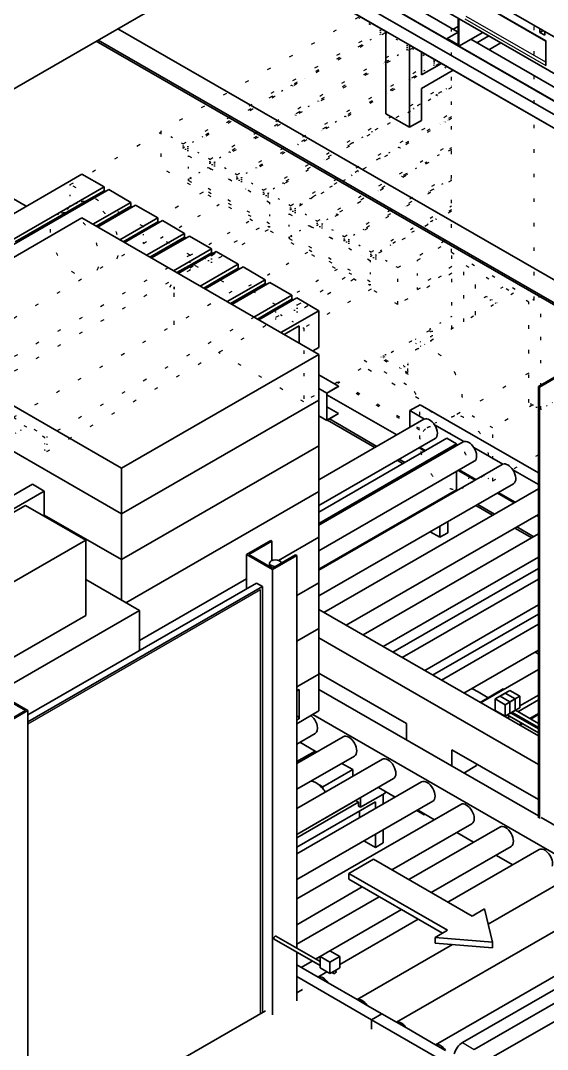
# Model space of a CAD drawing. Header units: millimetres. Extents: x 0 to 84100, y 0 to 59400.
# Drawn here: x 64822 to 66710, y 18860 to 22544 of the extents above; entities that cross this region are included whole.
import ezdxf

# ---------------------------------------------------------------- set-up
doc = ezdxf.new("R2010")
doc.units = ezdxf.units.MM
doc.header["$LTSCALE"] = 100
doc.linetypes.add('DOTTED', pattern=[0.0481, 0.0068, -0.0413])
for name, color, linetype, lineweight in [('Reference (ISO)', 7, 'DOTTED', 25), ('Visible (ISO)', 7, 'Continuous', 35), ('Visible Narrow (ISO)', 7, 'Continuous', 25)]:
    doc.layers.add(name, color=color, linetype=linetype, lineweight=lineweight)

msp = doc.modelspace()

# ---------------------------------------------------------------- linework, layer by layer
at = {"layer": 'Reference (ISO)', "ltscale": 18.265518}
for p, q in [((66365.5, 21714.37), (66365.5, 22719.95)), ((66662.48, 21543.35), (66662.48, 22548.93))]:
    msp.add_line(p, q, dxfattribs=at)
at = {"layer": 'Reference (ISO)', "ltscale": 18.900019}
for p, q in [((66032.1, 22555.07), (65324.99, 22147.87)), ((65404.19, 22102.26), (66111.29, 22509.46)), ((66128.26, 22499.69), (65421.16, 22092.49)), ((65500.35, 22046.89), (66207.46, 22454.08)), ((66224.43, 22444.31), (65517.32, 22037.11)), ((65596.52, 21991.51), (66303.63, 22398.7)), ((66320.6, 22388.93), (65613.49, 21981.73))]:
    msp.add_line(p, q, dxfattribs=at)
at = {"layer": 'Reference (ISO)', "ltscale": 9.167153}
for p, q in [((66032.1, 22555.07), (66111.29, 22509.46)), ((66128.26, 22499.69), (66207.46, 22454.08)), ((66224.43, 22444.31), (66303.63, 22398.7)), ((65404.19, 22102.26), (65324.99, 22147.87)), ((65500.35, 22046.89), (65421.16, 22092.49)), ((65596.52, 21991.51), (65517.32, 22037.11)), ((65692.69, 21936.13), (65613.49, 21981.73)), ((65788.85, 21880.75), (65709.66, 21926.36)), ((65885.02, 21825.37), (65805.82, 21870.98)), ((65981.19, 21769.99), (65901.99, 21815.6)), ((66077.35, 21714.61), (65998.16, 21760.22)), ((66173.52, 21659.23), (66094.32, 21704.84))]:
    msp.add_line(p, q, dxfattribs=at)
at = {"layer": 'Reference (ISO)', "ltscale": 1.391358}
for p, q in [((66111.29, 22509.46), (66111.29, 22495.56)), ((66207.46, 22454.08), (66207.46, 22440.18)), ((66303.63, 22398.7), (66303.63, 22384.8)), ((65404.19, 22088.37), (65404.19, 22102.26)), ((65421.16, 22092.49), (65421.16, 22078.59)), ((65500.35, 22032.99), (65500.35, 22046.89)), ((65517.32, 22037.11), (65517.32, 22023.21)), ((65596.52, 21977.61), (65596.52, 21991.51)), ((65613.49, 21981.73), (65613.49, 21967.84)), ((65692.69, 21922.23), (65692.69, 21936.13)), ((65709.66, 21926.36), (65709.66, 21912.46)), ((65788.85, 21866.85), (65788.85, 21880.75)), ((65805.82, 21870.98), (65805.82, 21857.08)), ((65885.02, 21811.47), (65885.02, 21825.37)), ((65901.99, 21815.6), (65901.99, 21801.7)), ((65981.19, 21756.09), (65981.19, 21769.99)), ((65998.16, 21760.22), (65998.16, 21746.32)), ((66077.35, 21700.72), (66077.35, 21714.61)), ((66094.32, 21704.84), (66094.32, 21690.94))]:
    msp.add_line(p, q, dxfattribs=at)
at = {"layer": 'Reference (ISO)', "ltscale": 8.184948}
for p, q in [((66040.58, 22454.84), (66111.29, 22495.56)), ((66136.75, 22399.46), (66207.46, 22440.18)), ((66232.92, 22344.08), (66303.63, 22384.8)), ((65722.39, 22271.6), (65793.1, 22312.32)), ((65818.55, 22216.22), (65889.26, 22256.94)), ((65914.72, 22160.85), (65985.43, 22201.57)), ((66010.88, 22105.47), (66081.6, 22146.19)), ((65404.19, 22088.37), (65474.9, 22129.09)), ((65500.35, 22032.99), (65571.06, 22073.71)), ((66107.05, 22050.09), (66177.76, 22090.81)), ((66203.22, 21994.71), (66273.93, 22035.43)), ((65596.52, 21977.61), (65667.23, 22018.33)), ((65692.69, 21922.23), (65763.4, 21962.95)), ((64954.6, 21849.28), (65025.31, 21890)), ((65788.85, 21866.85), (65859.56, 21907.57)), ((65885.02, 21811.47), (65955.73, 21852.19)), ((65981.19, 21756.09), (66051.9, 21796.81)), ((66077.35, 21700.72), (66148.06, 21741.43)), ((66403.91, 20869.87), (66474.62, 20910.59))]:
    msp.add_line(p, q, dxfattribs=at)
at = {"layer": 'Reference (ISO)', "ltscale": 0.567462}
for p, q in [((66111.29, 22495.56), (66116.2, 22492.74)), ((66045.49, 22452.02), (66040.58, 22454.84)), ((66207.46, 22440.18), (66212.36, 22437.36)), ((66141.65, 22396.64), (66136.75, 22399.46)), ((66121.13, 22390.47), (66126.04, 22387.65)), ((66303.63, 22384.8), (66308.53, 22381.98)), ((66050.15, 22349.59), (66055.05, 22346.77)), ((66212.08, 22332.08), (66216.98, 22329.26)), ((66214.12, 22333.26), (66219.02, 22330.44)), ((66217.3, 22335.09), (66222.2, 22332.27)), ((66237.82, 22341.26), (66232.92, 22344.08)), ((65793.1, 22312.32), (65798, 22309.5)), ((66135.6, 22282.4), (66130.7, 22285.22)), ((66146.32, 22294.21), (66151.22, 22291.39)), ((66333.99, 22285.88), (66329.08, 22288.71)), ((65727.29, 22268.78), (65722.39, 22271.6)), ((65889.26, 22256.94), (65894.17, 22254.12)), ((66308.24, 22276.7), (66313.15, 22273.88)), ((66310.29, 22277.88), (66315.19, 22275.06)), ((66313.47, 22279.71), (66318.37, 22276.89)), ((65823.46, 22213.4), (65818.55, 22216.22)), ((66231.77, 22227.02), (66226.87, 22229.84)), ((66242.48, 22238.84), (66247.38, 22236.01)), ((65802.94, 22207.23), (65807.84, 22204.41)), ((65985.43, 22201.57), (65990.33, 22198.74)), ((66338.65, 22183.46), (66343.55, 22180.63)), ((65731.95, 22166.35), (65736.85, 22163.53)), ((65903.73, 22148.87), (65898.83, 22151.7)), ((65899.1, 22151.85), (65904, 22149.03)), ((65919.62, 22158.02), (65914.72, 22160.85)), ((66081.6, 22146.19), (66086.5, 22143.36)), ((66327.93, 22171.64), (66323.03, 22174.46)), ((65474.9, 22129.09), (65479.8, 22126.26)), ((65817.4, 22099.16), (65812.5, 22101.98)), ((65828.12, 22110.98), (65833.02, 22108.15)), ((66015.79, 22102.64), (66010.88, 22105.47)), ((65571.06, 22073.71), (65575.97, 22070.88)), ((65999.9, 22093.49), (65994.99, 22096.32)), ((65995.27, 22096.47), (66000.17, 22093.65)), ((66177.76, 22090.81), (66182.67, 22087.99)), ((65913.57, 22043.78), (65908.67, 22046.6)), ((65924.28, 22055.6), (65929.19, 22052.77)), ((66111.95, 22047.27), (66107.05, 22050.09)), ((66273.93, 22035.43), (66278.83, 22032.61)), ((65667.23, 22018.33), (65672.13, 22015.5)), ((66009.74, 21988.4), (66004.83, 21991.23)), ((66020.45, 22000.22), (66025.35, 21997.4)), ((66208.12, 21991.89), (66203.22, 21994.71)), ((65763.4, 21962.95), (65768.3, 21960.13)), ((66192.23, 21982.74), (66187.33, 21985.56)), ((66187.6, 21985.72), (66192.5, 21982.89)), ((66105.9, 21933.02), (66101, 21935.85)), ((66116.62, 21944.84), (66121.52, 21942.02)), ((66288.4, 21927.36), (66283.49, 21930.18)), ((66283.77, 21930.34), (66288.67, 21927.52)), ((66304.29, 21936.51), (66299.38, 21939.33)), ((65859.56, 21907.57), (65864.47, 21904.75)), ((66202.07, 21877.64), (66197.17, 21880.47)), ((66212.78, 21889.46), (66217.69, 21886.64)), ((65955.73, 21852.19), (65960.63, 21849.37)), ((66298.24, 21822.27), (66293.33, 21825.09)), ((66308.95, 21834.08), (66313.85, 21831.26)), ((66051.9, 21796.81), (66056.8, 21793.99)), ((66148.06, 21741.43), (66152.97, 21738.61))]:
    msp.add_line(p, q, dxfattribs=at)
at = {"layer": 'Reference (ISO)', "ltscale": 18.191269}
for p, q in [((66040.58, 22454.84), (65793.1, 22312.32)), ((66136.75, 22399.46), (65889.26, 22256.94)), ((66232.92, 22344.08), (65985.43, 22201.57)), ((66329.08, 22288.71), (66081.6, 22146.19)), ((65722.39, 22271.6), (65474.9, 22129.09)), ((65818.55, 22216.22), (65571.06, 22073.71)), ((65914.72, 22160.85), (65667.23, 22018.33)), ((66010.88, 22105.47), (65763.4, 21962.95)), ((66107.05, 22050.09), (65859.56, 21907.57)), ((66203.22, 21994.71), (65955.73, 21852.19)), ((66299.38, 21939.33), (66051.9, 21796.81))]:
    msp.add_line(p, q, dxfattribs=at)
at = {"layer": 'Reference (ISO)', "ltscale": 0.565271}
for p, q in [((65961.39, 22403.59), (65961.39, 22409.24)), ((66060.38, 22349.84), (66060.38, 22355.49)), ((65643.19, 22220.35), (65643.19, 22226)), ((66350.3, 22190.16), (66350.3, 22184.52)), ((65742.18, 22166.6), (65742.18, 22172.25)), ((66032.1, 22006.93), (66032.1, 22001.28)), ((66281.35, 21812.54), (66281.35, 21818.19))]:
    msp.add_line(p, q, dxfattribs=at)
at = {"layer": 'Reference (ISO)', "ltscale": 5.197405}
msp.add_line((66320.6, 22388.93), (66365.5, 22363.07), dxfattribs=at)
at = {"layer": 'Reference (ISO)', "ltscale": 17.983368}
msp.add_line((65692.69, 21936.13), (66365.5, 22323.57), dxfattribs=at)
at = {"layer": 'Reference (ISO)', "ltscale": 17.529768}
msp.add_line((66365.5, 22304.03), (65709.66, 21926.36), dxfattribs=at)
at = {"layer": 'Reference (ISO)', "ltscale": 4.215199}
msp.add_line((66329.08, 22288.71), (66365.5, 22309.68), dxfattribs=at)
at = {"layer": 'Reference (ISO)', "ltscale": 18.838068}
msp.add_line((65788.85, 21880.75), (66365.5, 22212.82), dxfattribs=at)
at = {"layer": 'Reference (ISO)', "ltscale": 18.283669}
msp.add_line((66365.5, 22193.27), (65805.82, 21870.98), dxfattribs=at)
at = {"layer": 'Reference (ISO)', "ltscale": 18.399168}
msp.add_line((66365.5, 22198.92), (66177.76, 22090.81), dxfattribs=at)
at = {"layer": 'Reference (ISO)', "ltscale": 19.085239}
msp.add_line((65000.43, 21956.83), (65324.99, 22143.73), dxfattribs=at)
at = {"layer": 'Reference (ISO)', "ltscale": 16.735968}
for p, q in [((65324.99, 22147.87), (65324.99, 22016.24)), ((66173.52, 21527.61), (66173.52, 21659.23))]:
    msp.add_line(p, q, dxfattribs=at)
at = {"layer": 'Reference (ISO)', "ltscale": 17.658524}
msp.add_line((65885.02, 21825.37), (66365.5, 22102.06), dxfattribs=at)
at = {"layer": 'Reference (ISO)', "ltscale": 1.964311}
for p, q in [((65421.16, 22078.59), (65404.19, 22088.37)), ((65517.32, 22023.21), (65500.35, 22032.99)), ((65613.49, 21967.84), (65596.52, 21977.61)), ((65709.66, 21912.46), (65692.69, 21922.23)), ((65805.82, 21857.08), (65788.85, 21866.85)), ((65901.99, 21801.7), (65885.02, 21811.47)), ((65998.16, 21746.32), (65981.19, 21756.09)), ((66094.32, 21690.94), (66077.35, 21700.72))]:
    msp.add_line(p, q, dxfattribs=at)
at = {"layer": 'Reference (ISO)', "ltscale": 19.468369}
msp.add_line((66365.5, 22082.51), (65901.99, 21815.6), dxfattribs=at)
at = {"layer": 'Reference (ISO)', "ltscale": 10.599537}
msp.add_line((66365.5, 22088.16), (66273.93, 22035.43), dxfattribs=at)
at = {"layer": 'Reference (ISO)', "ltscale": 8.757901}
for p, q in [((65423.99, 21971.5), (65423.99, 22058.98)), ((65713.9, 21892.03), (65713.9, 21804.55)), ((65784.61, 21763.83), (65784.61, 21851.31)), ((66074.52, 21684.36), (66074.52, 21596.88))]:
    msp.add_line(p, q, dxfattribs=at)
at = {"layer": 'Reference (ISO)', "ltscale": 17.047817}
for p, q in [((65423.99, 22058.98), (65713.9, 21892.03)), ((65423.99, 21971.5), (65713.9, 21804.55)), ((65784.61, 21851.31), (66074.52, 21684.36)), ((65784.61, 21763.83), (66074.52, 21596.88))]:
    msp.add_line(p, q, dxfattribs=at)
at = {"layer": 'Reference (ISO)', "ltscale": 17.820019}
msp.add_line((66173.52, 21527.61), (65324.99, 22016.24), dxfattribs=at)
at = {"layer": 'Reference (ISO)', "ltscale": 7.611994}
for p, q in [((65428.94, 21980.07), (65494.7, 22017.94)), ((65789.56, 21772.4), (65855.32, 21810.27))]:
    msp.add_line(p, q, dxfattribs=at)
at = {"layer": 'Reference (ISO)', "ltscale": 0.031494}
for p, q in [((65494.7, 22018.26), (65494.7, 22017.94)), ((65855.32, 21810.59), (65855.32, 21810.27))]:
    msp.add_line(p, q, dxfattribs=at)
at = {"layer": 'Reference (ISO)', "ltscale": 0.031616}
for p, q in [((65494.7, 22017.94), (65494.97, 22018.1)), ((65510.59, 22009.11), (65510.31, 22008.95)), ((65562.53, 21979.2), (65562.26, 21979.04)), ((65628.75, 21940.74), (65629.03, 21940.9)), ((65936.62, 21763.77), (65936.35, 21763.61)), ((66042.69, 21702.69), (66042.41, 21702.54))]:
    msp.add_line(p, q, dxfattribs=at)
at = {"layer": 'Reference (ISO)', "ltscale": 16.112267}
for p, q in [((65713.9, 21891.71), (65494.7, 22017.94)), ((66074.52, 21684.04), (65855.32, 21810.27))]:
    msp.add_line(p, q, dxfattribs=at)
at = {"layer": 'Reference (ISO)', "ltscale": 18.832294}
msp.add_line((65981.19, 21769.99), (66365.5, 21991.3), dxfattribs=at)
at = {"layer": 'Reference (ISO)', "ltscale": 8.124887}
msp.add_line((65000.43, 21875.67), (65000.43, 21956.83), dxfattribs=at)
at = {"layer": 'Reference (ISO)', "ltscale": 19.23077}
msp.add_line((65262.06, 21806.16), (65000.43, 21956.83), dxfattribs=at)
at = {"layer": 'Reference (ISO)', "ltscale": 16.756756}
for p, q in [((65713.9, 21815.97), (65428.94, 21980.07)), ((66074.52, 21608.3), (65789.56, 21772.4))]:
    msp.add_line(p, q, dxfattribs=at)
at = {"layer": 'Reference (ISO)', "ltscale": 16.655813}
msp.add_line((65860.46, 21907.05), (65973.76, 21972.3), dxfattribs=at)
at = {"layer": 'Reference (ISO)', "ltscale": 0.103537}
msp.add_line((65973.76, 21972.3), (65973.76, 21973.33), dxfattribs=at)
at = {"layer": 'Reference (ISO)', "ltscale": 18.000692}
msp.add_line((66365.5, 21971.76), (65998.16, 21760.22), dxfattribs=at)
at = {"layer": 'Reference (ISO)', "ltscale": 7.652919}
msp.add_line((66299.38, 21939.33), (66365.5, 21977.4), dxfattribs=at)
at = {"layer": 'Reference (ISO)', "ltscale": 20.960495}
msp.add_line((65475.93, 21929.32), (65262.06, 21806.16), dxfattribs=at)
at = {"layer": 'Reference (ISO)', "ltscale": 16.11025}
for p, q in [((65323.25, 21764.82), (65542.43, 21891.03)), ((65850.02, 21713.9), (65630.84, 21587.69))]:
    msp.add_line(p, q, dxfattribs=at)
at = {"layer": 'Reference (ISO)', "ltscale": 16.943867}
msp.add_line((66077.35, 21714.61), (66365.5, 21880.55), dxfattribs=at)
at = {"layer": 'Reference (ISO)', "ltscale": 19.932432}
msp.add_line((66365.5, 21861), (66094.32, 21704.84), dxfattribs=at)
at = {"layer": 'Reference (ISO)', "ltscale": 15.982328}
msp.add_line((66365.5, 21866.65), (66148.06, 21741.43), dxfattribs=at)
at = {"layer": 'Reference (ISO)', "ltscale": 18.480019}
msp.add_line((67228.17, 21869.1), (66662.48, 21543.35), dxfattribs=at)
at = {"layer": 'Reference (ISO)', "ltscale": 16.112265}
for p, q in [((65429.29, 21703.72), (65648.49, 21829.95)), ((65956.08, 21652.82), (65736.88, 21526.59))]:
    msp.add_line(p, q, dxfattribs=at)
at = {"layer": 'Reference (ISO)', "ltscale": 18.981968}
for p, q in [((65429.29, 21658.76), (65687.53, 21807.47)), ((65736.88, 21481.63), (65995.13, 21630.34))]:
    msp.add_line(p, q, dxfattribs=at)
at = {"layer": 'Reference (ISO)', "ltscale": 18.551096}
for p, q in [((64488.84, 21300.63), (65309.08, 21772.98)), ((65429.29, 21703.75), (64609.05, 21231.41)), ((65429.29, 21650.61), (64609.05, 21178.27)), ((64796.43, 21123.5), (65616.67, 21595.85)), ((65736.88, 21526.62), (64916.64, 21054.28)), ((64916.64, 21001.14), (65736.88, 21473.48))]:
    msp.add_line(p, q, dxfattribs=at)
at = {"layer": 'Reference (ISO)', "ltscale": 6.033561}
msp.add_line((65262.06, 21745.9), (65262.06, 21806.16), dxfattribs=at)
at = {"layer": 'Reference (ISO)', "ltscale": 17.67152}
for p, q in [((65429.29, 21703.75), (65309.08, 21772.98)), ((65736.88, 21526.62), (65616.67, 21595.85)), ((64796.43, 21123.5), (64916.64, 21054.28))]:
    msp.add_line(p, q, dxfattribs=at)
at = {"layer": 'Reference (ISO)', "ltscale": 19.891123}
for p, q in [((65708.97, 21795.13), (65506.01, 21678.25)), ((66016.56, 21618), (65813.6, 21501.12))]:
    msp.add_line(p, q, dxfattribs=at)
at = {"layer": 'Reference (ISO)', "ltscale": 18.814968}
msp.add_line((66173.52, 21659.23), (66365.5, 21769.79), dxfattribs=at)
at = {"layer": 'Reference (ISO)', "ltscale": 17.827442}
msp.add_line((66244.23, 21686.06), (66365.5, 21755.89), dxfattribs=at)
at = {"layer": 'Reference (ISO)', "ltscale": 5.320181}
for p, q in [((65429.29, 21650.61), (65429.29, 21703.75)), ((65736.88, 21473.48), (65736.88, 21526.62)), ((64916.64, 21054.28), (64916.64, 21001.14))]:
    msp.add_line(p, q, dxfattribs=at)
at = {"layer": 'Reference (ISO)', "ltscale": 2.471717}
msp.add_line((65506.01, 21702.94), (65506.01, 21678.25), dxfattribs=at)
at = {"layer": 'Reference (ISO)', "ltscale": 17.463617}
msp.add_line((66365.5, 21714.37), (66662.48, 21543.35), dxfattribs=at)
at = {"layer": 'Reference (ISO)', "ltscale": 17.349728}
msp.add_line((66367.27, 21440.45), (66367.27, 21713.35), dxfattribs=at)
at = {"layer": 'Reference (ISO)', "ltscale": 21.803339}
msp.add_line((65445.68, 21668.2), (65594, 21582.79), dxfattribs=at)
at = {"layer": 'Reference (ISO)', "ltscale": 2.481295}
msp.add_line((65506.01, 21678.25), (65484.57, 21690.59), dxfattribs=at)
at = {"layer": 'Reference (ISO)', "ltscale": 10.558611}
msp.add_line((66244.23, 21580.59), (66244.23, 21686.06), dxfattribs=at)
at = {"layer": 'Reference (ISO)', "ltscale": 18.087318}
for p, q in [((66367.27, 21662.87), (66244.23, 21592.02)), ((66244.23, 21580.59), (66367.27, 21651.44))]:
    msp.add_line(p, q, dxfattribs=at)
at = {"layer": 'Reference (ISO)', "ltscale": 17.415047}
msp.add_line((66409.69, 21464.88), (66409.69, 21670.33), dxfattribs=at)
at = {"layer": 'Reference (ISO)', "ltscale": 17.151768}
msp.add_line((66643.04, 21535.95), (66409.69, 21670.33), dxfattribs=at)
at = {"layer": 'Reference (ISO)', "ltscale": 18.988218}
msp.add_line((66367.27, 21639.18), (66173.52, 21527.61), dxfattribs=at)
at = {"layer": 'Reference (ISO)', "ltscale": 19.909637}
msp.add_line((66452.12, 21489.31), (66452.12, 21645.9), dxfattribs=at)
at = {"layer": 'Reference (ISO)', "ltscale": 3.362007}
msp.add_line((65372.01, 21584.18), (65342.97, 21600.9), dxfattribs=at)
at = {"layer": 'Reference (ISO)', "ltscale": 2.82449}
msp.add_line((65372.01, 21589.53), (65347.61, 21603.58), dxfattribs=at)
at = {"layer": 'Reference (ISO)', "ltscale": 20.683691}
msp.add_line((65372.01, 21454.96), (65372.01, 21617.63), dxfattribs=at)
at = {"layer": 'Reference (ISO)', "ltscale": 14.321682}
msp.add_line((66549.54, 21589.79), (66452.12, 21533.69), dxfattribs=at)
at = {"layer": 'Reference (ISO)', "ltscale": 17.77697}
msp.add_line((66078.43, 21582.37), (65836.58, 21443.09), dxfattribs=at)
at = {"layer": 'Reference (ISO)', "ltscale": 17.162573}
msp.add_line((66588.08, 21567.6), (66237.84, 21365.91), dxfattribs=at)
at = {"layer": 'Reference (ISO)', "ltscale": 4.460611}
for p, q in [((66524.77, 21531.15), (66486.23, 21553.34)), ((66490.87, 21556.01), (66529.41, 21533.82))]:
    msp.add_line(p, q, dxfattribs=at)
at = {"layer": 'Reference (ISO)', "ltscale": 17.155779}
msp.add_line((66685.46, 21151.8), (66685.46, 21556.58), dxfattribs=at)
at = {"layer": 'Reference (ISO)', "ltscale": 2.481288}
msp.add_line((65813.6, 21501.12), (65792.17, 21513.46), dxfattribs=at)
at = {"layer": 'Reference (ISO)', "ltscale": 2.47171}
msp.add_line((65813.6, 21525.81), (65813.6, 21501.12), dxfattribs=at)
at = {"layer": 'Reference (ISO)', "ltscale": 18.295218}
msp.add_line((66643.04, 21176.23), (66643.04, 21535.95), dxfattribs=at)
at = {"layer": 'Reference (ISO)', "ltscale": 9.643181}
msp.add_line((65753.27, 21491.07), (65836.58, 21443.09), dxfattribs=at)
at = {"layer": 'Reference (ISO)', "ltscale": 9.453629}
msp.add_line((66367.27, 21484.83), (66285.6, 21437.8), dxfattribs=at)
at = {"layer": 'Reference (ISO)', "ltscale": 16.774948}
msp.add_line((65836.58, 21443.09), (65836.58, 21179.23), dxfattribs=at)
at = {"layer": 'Reference (ISO)', "ltscale": 0.359212}
msp.add_line((66293.08, 21438.53), (66289.98, 21440.32), dxfattribs=at)
at = {"layer": 'Reference (ISO)', "ltscale": 15.246016}
msp.add_line((66285.6, 21432.89), (66130.03, 21343.31), dxfattribs=at)
at = {"layer": 'Reference (ISO)', "ltscale": 3.967605}
for p, q in [((66235.88, 21404.27), (66270.16, 21384.53)), ((66257.41, 21377.18), (66223.13, 21396.92))]:
    msp.add_line(p, q, dxfattribs=at)
at = {"layer": 'Reference (ISO)', "ltscale": 0.739409}
msp.add_line((66291.96, 21429.2), (66285.57, 21432.88), dxfattribs=at)
at = {"layer": 'Reference (ISO)', "ltscale": 3.215635}
msp.add_line((66291.96, 21397.08), (66291.96, 21429.2), dxfattribs=at)
at = {"layer": 'Reference (ISO)', "ltscale": 3.215636}
msp.add_line((66296.2, 21431.64), (66296.2, 21399.52), dxfattribs=at)
at = {"layer": 'Reference (ISO)', "ltscale": 17.954945}
msp.add_line((65836.58, 21179.23), (65531.24, 21355.06), dxfattribs=at)
at = {"layer": 'Reference (ISO)', "ltscale": 17.062267}
msp.add_line((66052.78, 21328.26), (66226.88, 21228), dxfattribs=at)
at = {"layer": 'Reference (ISO)', "ltscale": 18.317841}
msp.add_line((66211.68, 21276.25), (66087.08, 21348.01), dxfattribs=at)
at = {"layer": 'Reference (ISO)', "ltscale": 17.025127}
msp.add_line((66210.75, 21282.09), (66094.94, 21348.78), dxfattribs=at)
at = {"layer": 'Reference (ISO)', "ltscale": 1.974766}
msp.add_line((66130.03, 21348.22), (66112.97, 21338.39), dxfattribs=at)
at = {"layer": 'Reference (ISO)', "ltscale": 0.005575}
msp.add_line((66123.67, 21332.29), (66123.67, 21332.23), dxfattribs=at)
at = {"layer": 'Reference (ISO)', "ltscale": 20.097019}
msp.add_line((66041.64, 21297.32), (65836.58, 21179.23), dxfattribs=at)
at = {"layer": 'Reference (ISO)', "ltscale": 20.27623}
msp.add_line((66248.53, 21189.83), (66041.64, 21308.97), dxfattribs=at)
at = {"layer": 'Reference (ISO)', "ltscale": 3.522446}
msp.add_line((66179.7, 21299.97), (66210.13, 21317.49), dxfattribs=at)
at = {"layer": 'Reference (ISO)', "ltscale": 2.967575}
msp.add_line((66209.59, 21312.28), (66183.96, 21297.51), dxfattribs=at)
at = {"layer": 'Reference (ISO)', "ltscale": 18.484219}
msp.add_line((66513.64, 20895.76), (67205.19, 21293.99), dxfattribs=at)
at = {"layer": 'Reference (ISO)', "ltscale": 19.696518}
msp.add_line((66643.04, 21281.92), (66375.07, 21127.6), dxfattribs=at)
at = {"layer": 'Reference (ISO)', "ltscale": 17.412048}
msp.add_line((66252.01, 21077.42), (65955.9, 21247.94), dxfattribs=at)
at = {"layer": 'Reference (ISO)', "ltscale": 17.13899}
msp.add_line((66252.01, 21082.77), (65960.54, 21250.61), dxfattribs=at)
at = {"layer": 'Reference (ISO)', "ltscale": 17.617849}
msp.add_line((66252.01, 21046.42), (66252.01, 21184.98), dxfattribs=at)
at = {"layer": 'Reference (ISO)', "ltscale": 15.568518}
msp.add_line((66513.64, 21085.43), (66407.74, 21146.41), dxfattribs=at)
at = {"layer": 'Reference (ISO)', "ltscale": 21.101871}
msp.add_line((66657.18, 21168.09), (66513.64, 21085.43), dxfattribs=at)
at = {"layer": 'Reference (ISO)', "ltscale": 1.636909}
msp.add_line((66657.18, 21168.09), (66643.04, 21176.23), dxfattribs=at)
at = {"layer": 'Reference (ISO)', "ltscale": 3.273919}
msp.add_line((66657.18, 21168.09), (66685.46, 21151.8), dxfattribs=at)
at = {"layer": 'Reference (ISO)', "ltscale": 4.910929}
msp.add_line((66685.46, 21151.8), (66727.89, 21176.23), dxfattribs=at)
at = {"layer": 'Reference (ISO)', "ltscale": 15.592516}
msp.add_line((64909.57, 21050.17), (64803.5, 21111.25), dxfattribs=at)
at = {"layer": 'Reference (ISO)', "ltscale": 7.102978}
msp.add_line((66279.15, 21086.52), (66340.51, 21121.86), dxfattribs=at)
at = {"layer": 'Reference (ISO)', "ltscale": 4.519118}
msp.add_line((64803.5, 21066.29), (64842.54, 21088.77), dxfattribs=at)
at = {"layer": 'Reference (ISO)', "ltscale": 16.077616}
msp.add_line((66513.64, 20895.76), (66513.64, 21085.43), dxfattribs=at)
at = {"layer": 'Reference (ISO)', "ltscale": 4.501674}
msp.add_line((64909.57, 21005.21), (64909.57, 21050.17), dxfattribs=at)
at = {"layer": 'Reference (ISO)', "ltscale": 0.267929}
msp.add_line((66252.01, 21046.42), (66254.32, 21045.09), dxfattribs=at)
at = {"layer": 'Reference (ISO)', "ltscale": 0.818406}
msp.add_line((64916.64, 21001.14), (64909.57, 21005.21), dxfattribs=at)
at = {"layer": 'Reference (ISO)', "ltscale": 3.823144}
msp.add_line((66480.61, 20914.78), (66513.64, 20895.76), dxfattribs=at)
at = {"layer": 'Reference (ISO)', "ltscale": 0.746038}
msp.add_ellipse((65857.87, 22225.19), major_axis=(-62.38, 108.32), ratio=0.5780931, start_param=5.6799047, end_param=5.7528317, dxfattribs=at)
at = {"layer": 'Reference (ISO)', "ltscale": 0.899893}
for centre in [(65428.94, 21974.35), (65789.56, 21766.68)]:
    msp.add_ellipse(centre, major_axis=(3.49, 6.07), ratio=0.5780931, start_param=0.7834645, end_param=2.3542608, dxfattribs=at)
at = {"layer": 'Reference (ISO)', "ltscale": 18.229351}
for centre, end_param in [((65087.69, 21781.68), 3.1415927), ((65016.98, 21740.96), 5.9474545)]:
    msp.add_ellipse(centre, major_axis=(62.38, -108.32), ratio=0.5780931, start_param=0.3357308, end_param=end_param, dxfattribs=at)
at = {"layer": 'Reference (ISO)', "ltscale": 1.928456}
msp.add_ellipse((66285.6, 21425.54), major_axis=(7.49, 13), ratio=0.5780931, start_param=5.4958535, end_param=7.0666498, dxfattribs=at)
at = {"layer": 'Reference (ISO)', "ltscale": 1.157034}
for centre, major_axis, start_param, end_param in [((66285.6, 21425.54), (4.49, 7.8), 5.4958534, 7.0666498), ((66130.03, 21335.95), (-4.49, -7.8), 3.9250571, 5.4958533)]:
    msp.add_ellipse(centre, major_axis=major_axis, ratio=0.5780931, start_param=start_param, end_param=end_param, dxfattribs=at)
at = {"layer": 'Reference (ISO)', "ltscale": 17.961288}
msp.add_ellipse((66306.46, 21246.76), major_axis=(-68.62, 119.16), ratio=0.5780931, dxfattribs=at)
at = {"layer": 'Reference (ISO)', "ltscale": 1.507821}
msp.add_ellipse((66130.03, 21335.95), major_axis=(7.49, 13), ratio=0.5780931, start_param=0.7834645, end_param=2.0116564, dxfattribs=at)
at = {"layer": 'Reference (ISO)', "ltscale": 18.142715}
msp.add_ellipse((66341.53, 20978.2), major_axis=(-62.38, 108.32), ratio=0.5780931, dxfattribs=at)
at = {"layer": 'Reference (ISO)', "ltscale": 17.508347}
msp.add_ellipse((66412.24, 21018.92), major_axis=(62.38, -108.32), ratio=0.5780931, start_param=0, end_param=2.6948847, dxfattribs=at)
at = {"layer": 'Visible (ISO)'}
for p, q in [((62425.85, 20933.81), (68506.97, 24435.69)), ((67275.9, 21894.38), (65684.91, 22810.57)), ((65726.95, 22834.79), (67234.18, 21966.83)), ((67234.18, 21967.65), (65727.66, 22835.19)), ((66131.09, 22504.77), (65642.48, 22786.14)), ((67234.18, 21870.36), (65643.19, 22786.55)), ((66389.88, 22502.71), (66039.17, 22704.67)), ((67163.47, 22238.1), (66314.94, 22726.73)), ((66413.94, 22637.84), (66703.85, 22470.89)), ((66314.94, 22595.11), (67163.47, 22106.47)), ((66703.85, 22470.57), (66484.65, 22596.81)), ((66389.89, 22548.67), (66389.89, 22457.11)), ((66392.72, 22452.21), (66392.72, 22550.32)), ((67808.35, 20995.87), (65170.98, 22514.62)), ((66372.28, 22512.85), (66389.89, 22522.99)), ((66586.49, 22538.48), (66586.21, 22538.32)), ((66628.8, 22513.79), (66629.08, 22513.95)), ((66682.64, 22501.09), (66682.64, 22514.99)), ((66694.7, 22508.04), (66682.64, 22501.09)), ((65093.17, 22469.82), (67808.35, 20906.25)), ((65100.27, 22473.91), (67808.35, 20914.43)), ((66131.09, 22504.77), (66131.09, 22210.45)), ((66350.3, 22479.91), (66389.89, 22502.71)), ((66389.89, 22457.11), (66350.3, 22479.91)), ((66350.3, 22476.64), (66350.3, 22479.91)), ((66350.3, 22476.64), (66392.72, 22452.21)), ((66392.72, 22452.21), (66477.9, 22501.26)), ((67085.69, 22102.02), (66435.15, 22476.64)), ((66499.88, 22488.61), (66457.13, 22463.98)), ((66699.61, 22491.32), (66682.64, 22501.09)), ((66699.61, 22505.22), (66699.61, 22491.32)), ((66703.85, 22470.89), (66703.85, 22383.41)), ((66215.95, 22455.9), (66215.95, 22161.59)), ((67078.62, 21959.12), (66215.95, 22455.9)), ((66499.72, 22439.46), (66542.48, 22464.08)), ((66258.37, 22431.47), (66258.37, 22349.53)), ((66329.52, 22390.5), (66258.37, 22349.53)), ((66258.37, 22300.47), (66372.11, 22365.97)), ((66258.37, 22300.47), (66258.37, 22186.02)), ((66215.95, 22161.59), (66131.09, 22210.45)), ((66258.37, 22186.02), (66215.95, 22161.59)), ((65042.15, 21993.78), (64335.04, 21586.58)), ((65042.15, 21993.78), (65121.34, 21948.17)), ((64414.24, 21540.98), (65121.34, 21948.17)), ((65138.32, 21938.4), (64431.21, 21531.21)), ((64723.95, 21947.29), (64842.68, 21878.91)), ((65121.34, 21934.28), (65050.63, 21893.56)), ((65121.34, 21948.17), (65121.34, 21934.28)), ((65121.34, 21934.28), (65126.25, 21931.45)), ((65138.32, 21938.4), (65217.51, 21892.8)), ((65050.63, 21893.56), (64803.15, 21751.04)), ((65055.54, 21890.73), (65050.63, 21893.56)), ((65081.39, 21814.41), (65217.51, 21892.8)), ((65234.48, 21883.02), (65098.36, 21804.64)), ((65217.51, 21892.8), (65217.51, 21878.9)), ((65234.48, 21883.02), (65313.68, 21837.42)), ((64971.44, 21842.3), (64971.44, 21847.95)), ((65217.51, 21878.9), (65146.8, 21838.18)), ((65217.51, 21878.9), (65222.41, 21876.07)), ((64335.04, 21429.81), (65042.15, 21837)), ((64933.95, 21826.36), (64938.85, 21823.54)), ((65042.15, 21837), (65890.68, 21348.37)), ((65146.8, 21838.18), (65093.46, 21807.46)), ((65131.18, 21829.18), (65136.09, 21826.36)), ((65151.7, 21835.35), (65146.8, 21838.18)), ((65177.56, 21759.03), (65313.68, 21837.42)), ((65330.65, 21827.64), (65194.53, 21749.26)), ((65313.68, 21823.52), (65242.97, 21782.8)), ((65313.68, 21837.42), (65313.68, 21823.52)), ((65313.68, 21823.52), (65318.58, 21820.7)), ((65330.65, 21827.64), (65409.84, 21782.04)), ((64848.93, 21777.4), (64853.83, 21774.58)), ((64896.42, 21799.1), (64891.52, 21801.93)), ((65242.97, 21782.8), (65189.62, 21752.08)), ((65224.17, 21771.98), (65229.07, 21769.15)), ((65227.35, 21773.81), (65232.25, 21770.98)), ((65247.87, 21779.98), (65242.97, 21782.8)), ((65273.72, 21703.65), (65409.84, 21782.04)), ((65426.81, 21772.27), (65290.69, 21693.88)), ((65409.84, 21782.04), (65409.84, 21768.14)), ((65426.81, 21772.27), (65506.01, 21726.66)), ((65409.84, 21768.14), (65339.13, 21727.42)), ((65409.84, 21768.14), (65414.75, 21765.32)), ((65339.13, 21727.42), (65285.79, 21696.7)), ((65320.34, 21716.6), (65325.24, 21713.77)), ((65323.52, 21718.43), (65328.42, 21715.6)), ((65344.04, 21724.6), (65339.13, 21727.42)), ((65369.89, 21648.27), (65506.01, 21726.66)), ((65522.98, 21716.89), (65386.86, 21638.5)), ((65506.01, 21712.76), (65435.3, 21672.04)), ((65506.01, 21726.66), (65506.01, 21712.76)), ((65506.01, 21712.76), (65510.91, 21709.94)), ((65522.98, 21716.89), (65602.18, 21671.28)), ((65435.3, 21672.04), (65381.96, 21641.32)), ((65440.2, 21669.22), (65435.3, 21672.04)), ((65466.05, 21592.89), (65602.18, 21671.28)), ((65619.15, 21661.51), (65483.03, 21583.12)), ((65602.18, 21671.28), (65602.18, 21657.38)), ((65619.15, 21661.51), (65698.34, 21615.9)), ((65602.18, 21657.38), (65531.47, 21616.66)), ((65602.18, 21657.38), (65607.08, 21654.56)), ((65531.47, 21616.66), (65478.12, 21585.94)), ((65512.67, 21605.84), (65517.57, 21603.02)), ((65515.85, 21607.67), (65520.75, 21604.85)), ((65536.37, 21613.84), (65531.47, 21616.66)), ((65562.22, 21537.51), (65698.34, 21615.9)), ((65715.31, 21606.13), (65579.19, 21527.74)), ((65698.34, 21602), (65627.63, 21561.28)), ((65698.34, 21615.9), (65698.34, 21602)), ((65698.34, 21602), (65703.25, 21599.18)), ((65715.31, 21606.13), (65794.51, 21560.52)), ((65627.63, 21561.28), (65574.29, 21530.57)), ((65608.84, 21550.46), (65613.74, 21547.64)), ((65612.02, 21552.29), (65616.92, 21549.47)), ((65632.54, 21558.46), (65627.63, 21561.28)), ((65658.39, 21482.14), (65794.51, 21560.52)), ((65811.48, 21550.75), (65675.36, 21472.36)), ((65794.51, 21560.52), (65794.51, 21546.63)), ((65811.48, 21550.75), (65890.68, 21505.15)), ((65794.51, 21546.63), (65723.8, 21505.91)), ((65794.51, 21546.63), (65799.41, 21543.8)), ((65723.8, 21505.91), (65670.46, 21475.19)), ((65705, 21495.08), (65709.91, 21492.26)), ((65708.18, 21496.91), (65713.09, 21494.09)), ((65728.7, 21503.08), (65723.8, 21505.91)), ((65754.55, 21426.76), (65890.68, 21505.15)), ((65890.68, 21505.15), (65890.68, 21373.52)), ((65766.62, 21419.81), (65819.97, 21450.53)), ((65819.97, 21450.53), (65819.97, 21389.09)), ((65183.57, 20941.17), (64335.04, 21429.81)), ((65890.68, 21373.52), (65868.84, 21360.94)), ((65890.68, 21348.37), (65183.57, 20941.17)), ((65890.68, 21184.86), (65890.68, 21348.37)), ((65183.57, 20777.66), (64335.04, 21266.3)), ((65183.57, 20777.65), (64335.04, 21266.29)), ((65890.68, 21275.41), (65961.39, 21234.69)), ((66763.25, 21283.92), (66676.98, 21234.24)), ((66681.22, 21231.8), (66763.25, 21279.03)), ((65918.96, 21210.26), (65890.68, 21226.55)), ((65961.39, 21234.69), (65918.96, 21210.26)), ((65919.67, 21209.85), (65961.39, 21233.88)), ((65961.39, 21233.88), (65961.39, 21234.69)), ((66676.98, 19689.07), (66676.98, 21234.24)), ((66676.98, 21234.24), (66681.22, 21231.8)), ((66681.22, 19686.63), (66681.22, 21231.8)), ((65890.68, 21184.86), (65183.57, 20777.66)), ((65890.68, 21184.85), (65183.57, 20777.65)), ((65890.67, 21184.86), (65890.68, 21184.85)), ((65890.68, 21021.34), (65890.68, 21184.85)), ((65918.96, 21210.26), (65918.96, 21112.16)), ((65919.67, 21113.38), (65919.67, 21209.85)), ((66169.55, 21060.05), (65919.67, 21203.94)), ((65919.67, 21161.43), (65961.39, 21137.41)), ((66253.78, 21168.56), (66217.01, 21147.39)), ((66217.01, 21147.39), (66217.01, 21087.38)), ((66217.01, 21147.39), (66269.31, 21117.27)), ((66676.98, 20924.86), (66253.78, 21168.56)), ((65918.96, 21112.16), (65890.68, 21128.44)), ((65890.68, 20899.46), (66267.23, 21116.29)), ((65918.96, 21112.16), (65961.39, 21136.59)), ((65961.39, 21137.41), (65919.67, 21113.38)), ((65921.2, 21113.45), (66091.74, 21015.24)), ((65928.3, 21117.53), (66098.84, 21019.33)), ((65961.39, 21136.59), (65961.39, 21137.41)), ((66305.06, 21096.68), (66409.67, 21036.44)), ((65890.68, 20784.32), (66348.88, 21048.18)), ((65890.68, 20807.14), (66307.15, 21046.97)), ((65890.68, 20737.8), (66407.59, 21035.47)), ((66348.88, 21048.18), (66384.24, 21027.82)), ((65890.68, 21021.34), (65183.57, 20614.15)), ((65890.68, 21021.33), (65183.57, 20614.14)), ((65890.67, 21021.34), (65890.68, 21021.33)), ((66384.24, 21027.82), (65890.68, 20743.6)), ((65890.68, 21021.34), (65890.68, 21021.33)), ((65890.68, 20857.82), (65890.68, 21021.33)), ((66267.92, 21003.4), (66249.7, 21013.89)), ((66252.73, 21015.63), (66272.54, 21004.22)), ((66267.92, 21006.88), (66267.92, 21001.56)), ((66384.24, 21027.82), (66384.24, 21022.02)), ((66445.42, 21015.85), (66550.03, 20955.61)), ((65890.68, 20645.48), (66447.51, 20966.14)), ((66171.9, 20969.08), (66191.71, 20957.67)), ((66178.99, 20973.17), (66198.81, 20961.76)), ((65183.57, 20777.66), (65183.57, 20941.17)), ((65890.68, 20576.14), (66547.95, 20954.64)), ((66384.24, 20929.7), (66384.24, 20864.31)), ((66450.27, 20898.39), (66390.07, 20933.06)), ((66393.09, 20934.8), (66453.3, 20900.13)), ((66585.78, 20935.03), (66676.98, 20882.51)), ((64387.37, 20608.71), (64864.66, 20883.57)), ((64907.09, 20859.14), (64429.79, 20584.28)), ((64864.66, 20883.57), (64907.09, 20859.14)), ((64907.09, 20769.51), (64907.09, 20859.14)), ((65890.68, 20857.82), (65199.32, 20459.7)), ((65890.68, 20857.82), (65199.33, 20459.7)), ((65890.67, 20857.82), (65890.68, 20857.82)), ((65890.68, 20483.83), (66587.87, 20885.31)), ((65890.68, 20580.09), (66384.24, 20864.31)), ((65890.68, 20694.31), (65890.68, 20857.82)), ((65908.89, 20424.97), (66676.98, 20867.29)), ((66369.03, 20855.56), (66372.46, 20853.58)), ((66376.13, 20859.65), (66379.56, 20857.67)), ((66590.63, 20817.56), (66530.43, 20852.23)), ((66533.45, 20853.97), (66593.66, 20819.3)), ((66324.49, 20825.96), (66324.49, 20829.91)), ((66352.77, 20846.19), (66352.77, 20842.24)), ((64496.97, 20610.7), (64839.92, 20808.19)), ((64839.92, 20808.19), (65055.58, 20684)), ((65183.57, 20614.15), (65183.57, 20777.65)), ((65989.05, 20378.82), (66676.98, 20774.97)), ((66267.92, 20797.33), (66267.92, 20793.38)), ((66452.62, 20807.42), (66512.82, 20772.75)), ((66459.72, 20811.51), (66519.92, 20776.84)), ((65183.57, 20614.15), (64907.09, 20773.36)), ((65183.57, 20614.14), (64907.09, 20773.35)), ((66352.77, 20749.93), (66352.77, 20710.14)), ((66676.98, 20767.84), (66670.79, 20771.4)), ((66673.81, 20773.15), (66676.98, 20771.32)), ((66049.25, 20344.15), (66676.98, 20705.63)), ((66324.49, 20693.85), (66289.94, 20713.75)), ((66324.49, 20693.85), (66324.49, 20733.64)), ((66352.77, 20710.14), (66324.49, 20693.85)), ((66592.98, 20726.6), (66653.18, 20691.93)), ((66600.08, 20730.68), (66660.28, 20696.01)), ((64712.64, 20486.51), (65055.58, 20684)), ((65055.58, 20684), (65055.58, 20414.21)), ((65631.88, 20632.4), (65718.14, 20682.08)), ((65722.39, 20679.64), (65640.36, 20632.4)), ((65718.14, 20682.08), (65722.39, 20679.64)), ((65722.39, 20610.77), (65722.39, 20679.64)), ((65890.68, 20694.31), (65746.53, 20611.3)), ((65890.68, 20694.3), (65746.54, 20611.3)), ((65890.67, 20694.3), (65890.68, 20694.3)), ((65890.68, 20530.79), (65890.68, 20694.3)), ((65631.88, 20509.11), (65631.88, 20632.4)), ((65725.21, 20578.65), (65631.88, 20632.4)), ((65640.36, 20632.4), (65725.21, 20583.54)), ((65725.21, 20583.54), (65807.24, 20630.77)), ((65811.48, 20628.33), (65725.21, 20578.65)), ((65807.24, 20630.77), (65811.48, 20628.33)), ((65811.48, 19222.55), (65811.48, 20628.33)), ((65183.57, 20468.77), (65183.57, 20614.14)), ((65711.82, 20591.25), (65714.11, 20592.57)), ((65714.11, 20601.15), (65714.11, 20589.93)), ((66120.94, 20302.87), (66676.98, 20623.07)), ((65725.21, 18984.44), (65725.21, 20578.65)), ((66676.98, 20582.35), (66156.29, 20282.51)), ((64848.4, 20057.94), (65667.94, 20529.88)), ((65689.15, 20517.67), (64848.4, 20033.51)), ((65055.58, 20542.47), (65248.27, 20431.51)), ((65631.88, 20545.27), (65248.27, 20324.37)), ((65631.88, 20545.26), (65248.27, 20324.36)), ((65689.15, 20517.67), (65667.94, 20529.88)), ((65689.15, 18992.58), (65689.15, 20517.67)), ((65890.68, 20530.79), (65811.48, 20485.18)), ((65890.68, 20530.78), (65811.48, 20485.17)), ((65890.67, 20530.79), (65890.68, 20530.78)), ((65890.68, 20367.27), (65890.68, 20530.78)), ((66189.61, 20263.32), (66676.98, 20543.97)), ((66269.77, 20217.16), (66676.98, 20451.66)), ((64682.58, 20105.76), (65248.27, 20431.51)), ((65055.58, 20414.21), (64712.64, 20216.72)), ((65248.27, 20431.51), (65248.27, 20288.21)), ((65890.68, 20435.46), (66676.98, 19982.66)), ((66298.26, 20200.75), (66676.98, 20418.84)), ((66329.98, 20182.49), (66676.98, 20382.32)), ((65890.68, 20367.27), (65811.48, 20321.66)), ((65890.68, 20367.26), (65811.48, 20321.66)), ((65890.67, 20367.27), (65890.68, 20367.26)), ((65890.68, 20203.75), (65890.68, 20367.26)), ((66676.98, 19880.86), (65890.68, 20333.66)), ((66410.13, 20136.33), (66676.98, 20290)), ((65890.68, 20203.75), (65811.48, 20158.15)), ((65890.68, 20207.76), (66204.63, 20026.97)), ((65890.68, 20203.75), (65890.68, 20072.13)), ((66470.34, 20101.66), (66676.98, 20220.66)), ((65811.48, 20144.25), (65819.97, 20149.14)), ((65819.97, 20149.14), (65819.97, 20043.67)), ((65890.68, 20148.8), (66676.98, 19696)), ((66443.92, 20149.87), (66438.78, 20152.83)), ((66460.89, 20140.09), (66443.92, 20149.87)), ((66551.47, 20150.71), (66468.31, 20102.83)), ((66553.49, 20149.55), (66551.47, 20150.71)), ((64755.06, 20127.48), (64848.4, 20073.73)), ((64839.92, 20073.73), (64755.06, 20122.59)), ((66496.96, 20119.32), (66460.89, 20140.09)), ((66558.19, 20135.25), (66522.83, 20114.9)), ((66522.83, 20114.9), (66558.19, 20094.54)), ((66522.83, 20114.9), (66522.83, 20074.02)), ((66539.8, 20124.67), (66575.16, 20145.03)), ((66539.8, 20124.67), (66575.16, 20104.31)), ((66558.19, 20135.25), (66593.54, 20114.9)), ((66558.19, 20094.54), (66593.54, 20114.9)), ((66575.16, 20145.03), (66610.51, 20124.67)), ((66610.51, 20124.67), (66575.16, 20104.31)), ((66593.54, 20114.9), (66593.54, 20074.02)), ((66610.51, 20090.07), (66676.98, 20128.34)), ((66610.51, 20083.79), (66610.51, 20124.67)), ((66558.19, 20053.66), (66558.19, 20094.54)), ((66575.16, 20104.31), (66575.16, 20063.43)), ((66592.83, 20073.61), (66610.51, 20083.79)), ((66676.98, 20111.67), (66603.62, 20069.42)), ((64757.89, 20026.5), (64839.92, 20073.73)), ((64848.4, 20073.73), (64762.13, 20024.05)), ((64848.4, 18747.76), (64848.4, 20073.73)), ((65890.68, 20072.13), (65811.48, 20026.52)), ((65815.02, 20052.25), (65811.48, 20054.28)), ((66910.32, 19459.82), (65868.86, 20059.56)), ((66522.83, 20074.02), (66558.19, 20053.66)), ((66550.49, 20055.5), (66552.74, 20056.8)), ((66575.86, 20063.84), (66558.19, 20053.66)), ((66574.62, 20052.72), (66564.97, 20047.16)), ((66676.98, 19993.78), (66565.59, 20057.92)), ((66575.16, 20063.43), (66592.83, 20073.61)), ((66593.54, 20074.02), (66575.86, 20063.84)), ((66676.98, 20007.63), (66577.62, 20064.85)), ((66582.56, 20067.7), (66676.98, 20013.33)), ((66591.59, 20062.5), (66586.65, 20059.65)), ((66594.59, 20074.62), (66676.98, 20027.17)), ((66676.98, 20062.61), (66646.21, 20044.89)), ((66649.34, 20043.09), (66676.98, 20059)), ((66204.63, 20026.97), (66204.63, 19968)), ((66617.21, 20028.2), (66607.56, 20022.64)), ((66610.7, 20020.83), (66620.35, 20026.39)), ((66634.19, 20037.97), (66629.24, 20035.12)), ((66632.37, 20033.31), (66637.32, 20036.16)), ((65877.58, 19991.31), (65811.48, 19953.25)), ((65978.02, 19979.81), (65811.48, 19883.91)), ((65811.48, 19890.56), (65877.6, 19928.63)), ((65823.16, 19959.98), (65877.6, 19928.63)), ((65877.6, 19928.63), (65883.37, 19925.31)), ((66367.27, 19933.31), (66676.98, 19754.96)), ((66367.27, 19933.31), (66367.27, 19874.35)), ((68267.62, 19957.26), (66405.1, 18884.71)), ((66447.52, 18860.28), (68310.04, 19932.83)), ((66017.94, 19910.48), (65811.48, 19791.59)), ((66118.38, 19898.98), (65811.48, 19722.25)), ((65904.47, 19800.05), (66011.95, 19861.94)), ((65972.79, 19884.49), (66011.95, 19861.94)), ((66011.95, 19861.94), (66011.95, 19837.69)), ((66409.77, 19849.87), (66455.66, 19876.3)), ((66455.66, 19876.3), (66455.66, 19882.41)), ((66158.3, 19829.66), (65811.48, 19629.94)), ((66258.74, 19818.15), (65811.48, 19560.59)), ((65865.31, 19822.59), (65872.36, 19818.53)), ((65889.33, 19808.76), (65904.47, 19800.05)), ((65904.47, 19794.2), (65904.47, 19800.05)), ((66103.88, 19798.32), (66164.09, 19763.65)), ((66128.62, 19784.08), (66128.62, 19777.96)), ((66298.66, 19748.83), (65811.48, 19468.28)), ((66093.26, 19746.94), (65811.48, 19584.67)), ((65811.48, 19617.37), (66033.16, 19745.03)), ((66011.95, 19745.03), (65904.47, 19683.14)), ((66011.95, 19745.38), (66011.95, 19745.03)), ((66033.16, 19745.03), (66022.25, 19751.31)), ((66033.16, 19731.13), (66033.16, 19745.03)), ((66128.62, 19777.96), (66040.23, 19727.06)), ((66040.23, 19761.66), (66040.23, 19727.06)), ((66093.26, 19722.86), (66093.26, 19746.94)), ((66121.55, 19773.89), (66121.55, 19739.15)), ((66399.1, 19737.33), (65811.48, 19398.94)), ((66040.23, 19727.06), (66033.16, 19731.13)), ((66036.69, 19714.36), (66036.69, 19690.29)), ((66241.15, 19715.71), (66268.27, 19700.09)), ((66244.25, 19717.49), (66304.45, 19682.82)), ((65904.47, 19683.14), (65904.17, 19683.31)), ((65904.47, 19683.14), (65904.47, 19683.48)), ((66268.27, 19700.09), (66268.27, 19703.65)), ((66271.37, 19701.87), (66268.27, 19700.09)), ((66687.23, 19690.09), (66766.07, 19644.69)), ((66121.55, 19646.83), (66121.55, 19599.72)), ((66439.02, 19668), (66152.43, 19502.96)), ((66539.46, 19656.5), (66212.64, 19468.29)), ((66384.61, 19636.66), (66444.81, 19601.99)), ((66093.26, 19583.43), (66052.35, 19606.99)), ((66093.26, 19583.43), (66093.26, 19630.55)), ((66121.55, 19599.72), (66093.26, 19583.43)), ((66579.38, 19587.17), (66292.79, 19422.13)), ((66679.82, 19575.67), (66353, 19387.46)), ((65997.69, 19490.28), (66086.07, 19541.18)), ((66086.07, 19541.18), (66439.63, 19337.58)), ((66524.97, 19555.83), (66585.17, 19521.16)), ((66351.24, 19286.68), (65997.69, 19490.28)), ((65997.69, 19469.84), (65997.69, 19490.28)), ((66820.18, 19494.84), (66497.25, 19308.88)), ((65997.69, 19469.84), (66333.49, 19276.46)), ((66046.3, 19441.84), (65811.48, 19306.62)), ((66960.54, 19414.01), (66168.35, 18957.82)), ((66106.5, 19407.17), (65811.48, 19237.28)), ((66186.66, 19361.02), (65878.85, 19183.76)), ((66439.63, 19337.58), (66483.82, 19363.03)), ((66483.82, 19363.03), (66513.28, 19244.26)), ((66246.87, 19326.35), (65965.63, 19164.39)), ((67100.9, 19333.18), (66308.71, 18876.99)), ((65736.69, 19265.62), (65894.92, 19174.5)), ((66307.04, 19261.23), (66351.24, 19286.68)), ((65730.7, 19255.22), (65894.92, 19160.66)), ((66370.02, 19235.61), (66027.99, 19038.65)), ((66307.04, 19240.79), (66307.04, 19261.23)), ((66513.28, 19244.26), (66307.04, 19261.23)), ((66307.04, 19240.79), (66513.28, 19223.83)), ((67241.27, 19252.36), (66449.07, 18796.16)), ((66513.28, 19223.83), (66513.28, 19244.26)), ((65811.48, 19034.11), (65811.48, 19208.71)), ((65930.27, 19213.36), (65894.92, 19193)), ((65894.92, 19193), (65894.92, 19152.13)), ((65930.27, 19172.64), (65894.92, 19193)), ((65965.63, 19193), (65930.27, 19213.36)), ((65930.27, 19172.64), (65965.63, 19193)), ((65965.63, 19193), (65965.63, 19152.13)), ((65887.83, 19119.36), (65811.48, 19163.33)), ((65866.83, 19176.84), (65827.42, 19154.15)), ((65930.27, 19131.77), (65930.27, 19172.64)), ((65811.48, 19120.98), (66079.47, 18966.65)), ((65919.62, 19137.9), (65887.63, 19119.48)), ((65923.58, 19098.78), (65887.83, 19119.36)), ((65930.27, 19131.77), (65894.92, 19152.13)), ((65947.95, 19141.95), (65930.27, 19131.77)), ((65937.68, 19136.03), (65944.96, 19131.84)), ((65965.63, 19152.13), (65947.95, 19141.95)), ((65949.71, 19142.96), (65950.95, 19142.24)), ((66028.19, 19038.53), (65923.58, 19098.78)), ((65811.48, 19063.03), (65831.99, 19074.83)), ((66063.94, 19017.95), (66028.19, 19038.53)), ((66116.24, 18987.83), (66063.94, 19017.95)), ((65056.21, 18628.09), (65700.11, 18998.89)), ((66079.47, 18966.65), (66116.24, 18987.83)), ((66116.24, 18987.83), (66079.47, 18966.65)), ((66168.55, 18957.71), (66116.24, 18987.83)), ((66079.47, 18966.65), (66079.47, 18932.32)), ((66079.47, 18966.65), (66313.44, 18831.92)), ((66079.47, 18966.65), (66079.47, 18932.32)), ((66204.3, 18937.12), (66168.55, 18957.71)), ((66308.91, 18876.88), (66204.3, 18937.12)), ((66344.66, 18856.29), (66308.91, 18876.88))]:
    msp.add_line(p, q, dxfattribs=at)
for centre, major_axis, ratio, start_param, end_param in [((66287.19, 21081.63), (-19.96, 34.66), 0.5780931, 6.1838021, 6.2831853), ((66287.19, 21081.63), (-19.96, 34.66), 0.5780931, 4.8156396, 6.1838021), ((66287.19, 21081.63), (19.96, -34.66), 0.5780931, 0, 1.674047), ((66427.55, 21000.8), (-19.96, 34.66), 0.5780931, 6.1838021, 6.2831853), ((66427.55, 21000.8), (-19.96, 34.66), 0.5780931, 4.8156396, 6.1838021), ((66427.55, 21000.8), (19.96, -34.66), 0.5780931, 0, 1.674047), ((66567.91, 20919.97), (-19.96, 34.66), 0.5780931, 4.8156396, 6.1838021), ((66567.91, 20919.97), (-19.96, 34.66), 0.5780931, 6.1838021, 6.2831853), ((66567.91, 20919.97), (19.96, -34.66), 0.5780931, 0, 1.674047), ((65735.11, 20601.15), (21, 0), 0.5758617, 0.0149992, 4.6973898), ((66677.97, 20216.42), (-36.18, 62.83), 0.5780931, 5.5190324, 5.8016443), ((66452.4, 20086.53), (-36.18, 62.83), 0.5780931, 5.3334384, 5.6660033), ((65815.02, 20046.52), (3.49, -6.07), 0.5780931, 0.7873319, 2.3581282), ((65857.62, 20025.98), (19.96, -34.66), 0.5780931, 0, 2.1987164), ((65997.98, 19945.15), (-19.96, 34.66), 0.5780931, 3.1415927, 6.2831853), ((66138.34, 19864.32), (-19.96, 34.66), 0.5780931, 3.1415927, 6.2831853), ((65880.85, 19755.19), (36.18, -62.83), 0.5780931, 2.5244107, 2.7203094), ((65880.85, 19755.19), (36.18, -62.83), 0.5780931, 2.1918457, 2.5244107), ((66278.7, 19783.49), (-19.96, 34.66), 0.5780931, 3.1415927, 6.2831853), ((65880.85, 19755.19), (36.18, -62.83), 0.5780931, 1.8793561, 2.1918457), ((65880.85, 19755.19), (36.18, -62.83), 0.5780931, 1.6546454, 1.8793561), ((66419.06, 19702.66), (-19.96, 34.66), 0.5780931, 3.1415927, 6.2831853), ((66559.42, 19621.83), (-19.96, 34.66), 0.5780931, 3.1415927, 6.2831853), ((66699.78, 19541.01), (-19.96, 34.66), 0.5780931, 3.6503348, 6.2831853), ((65733.7, 19260.42), (-2.99, -5.2), 0.5780931, 3.1415927, 6.2831853), ((65905.7, 19083.73), (-19.96, 34.66), 0.5780931, 4.8156396, 6.1838021), ((66046.06, 19002.9), (-19.96, 34.66), 0.5780931, 4.8156396, 6.1838021), ((66186.42, 18922.07), (-19.96, 34.66), 0.5780931, 4.8156396, 6.1838021), ((66326.78, 18841.24), (-19.96, 34.66), 0.5780931, 4.8156396, 6.1838021), ((66405.1, 18848.33), (-22.21, -38.56), 0.5780931, 3.9250571, 5.1364622)]:
    msp.add_ellipse(centre, major_axis=major_axis, ratio=ratio, start_param=start_param, end_param=end_param, dxfattribs=at)
msp.add_ellipse((65947.95, 19137.04), major_axis=(2.99, 5.2), ratio=0.5780931, dxfattribs=at)
at = {"layer": 'Visible Narrow (ISO)'}
for p, q in [((66413.94, 22550.36), (66703.85, 22383.41)), ((66703.85, 22394.84), (66418.89, 22558.94)), ((65222.13, 21770.8), (65227.03, 21767.97)), ((65318.29, 21715.42), (65323.2, 21712.6)), ((65510.63, 21604.66), (65515.53, 21601.84)), ((65606.79, 21549.28), (65611.7, 21546.46)), ((65702.96, 21493.9), (65707.86, 21491.08)), ((65682.08, 20505.42), (64848.4, 20025.33)), ((65682.08, 18988.51), (65682.08, 20505.42)), ((65815.02, 20052.25), (65811.48, 20050.21)), ((65811.48, 20038.79), (65819.97, 20043.67)), ((66405.1, 18884.71), (66447.52, 18860.28))]:
    msp.add_line(p, q, dxfattribs=at)

doc.saveas('drawing.dxf')
